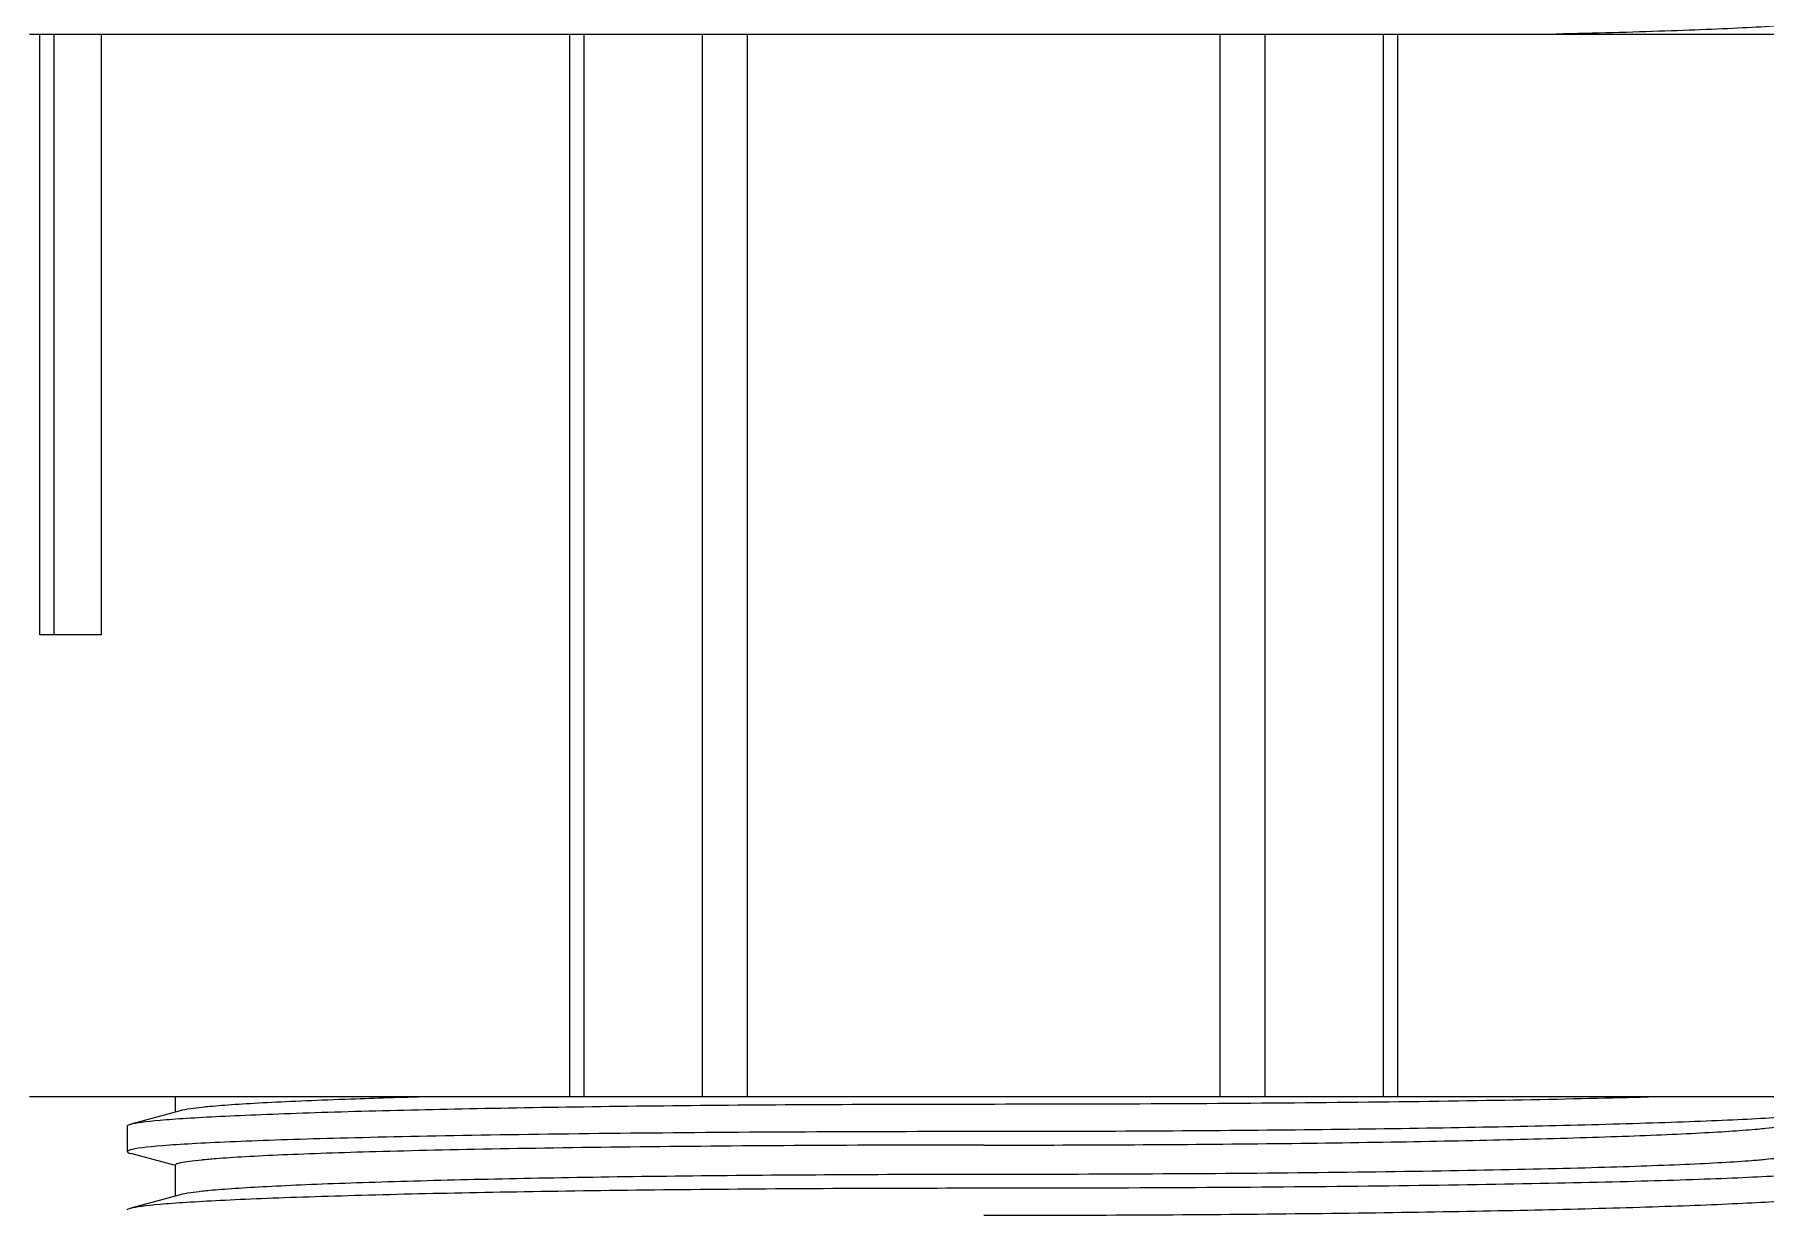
# Model space of a CAD drawing. Header units: inches. Extents: x -2661 to 42767, y -1222 to 9099.
# Drawn here: x 2296.992 to 2300.473, y 1502.441 to 1504.801 of the extents above; entities that cross this region are included whole.
import ezdxf

# ---------------------------------------------------------------- set-up
doc = ezdxf.new("R2010")
doc.units = ezdxf.units.IN
doc.header["$LTSCALE"] = 12
doc.header["$MEASUREMENT"] = 0
doc.layers.get('0').update_dxf_attribs({"linetype": 'CONTINUOUS'})
doc.layers.add('S-ARCH', color=1, linetype='CONTINUOUS')

# ---------------------------------------------------------------- blocks, each defined once
blk = doc.blocks.new('LCC4C4 LOWER FOOT')
at = {"color": 252, "extrusion": (0, 1, 6.12323e-17)}
for p, q in [((24076.2018, -128930.4351), (24075.2596, -128930.4351)), ((24075.3115, -128930.4346), (24075.3115, -128930.4351)), ((24076.2306, -128930.4351), (24076.2018, -128930.4351)), ((24076.4687, -128930.4351), (24076.2306, -128930.4351)), ((24076.5589, -128930.4351), (24076.4687, -128930.4351)), ((24077.5095, -128930.4351), (24076.5589, -128930.4351)), ((24077.5998, -128930.4351), (24077.5095, -128930.4351)), ((24077.8378, -128930.4351), (24077.5998, -128930.4351)), ((24077.8666, -128930.4351), (24077.8378, -128930.4351)), ((24078.8089, -128930.4351), (24077.8666, -128930.4351)), ((24075.418, -128932.5997), (24075.3188, -128932.6263)), ((24075.4087, -128932.6022), (24075.4087, -128932.5715)), ((24076.2306, -128932.5715), (24076.2018, -128932.5715)), ((24076.4687, -128932.5715), (24076.2306, -128932.5715)), ((24076.5589, -128932.5715), (24076.4687, -128932.5715)), ((24077.5095, -128932.5715), (24076.5589, -128932.5715)), ((24077.5998, -128932.5715), (24077.5095, -128932.5715)), ((24077.8378, -128932.5715), (24077.5998, -128932.5715)), ((24077.8666, -128932.5715), (24077.8378, -128932.5715)), ((24075.3115, -128932.6302), (24075.3115, -128932.6818)), ((24075.4087, -128932.7097), (24075.3188, -128932.6857)), ((24075.4087, -128932.7711), (24075.4087, -128932.7081)), ((24075.418, -128932.7686), (24075.3188, -128932.7952))]:
    blk.add_line(p, q, dxfattribs=at)
at = {"color": 252}
for points, knots in [([(24078.7569, -128930.4018), (24078.7569, -128930.4031), (24078.7544, -128930.4044), (24078.7401, -128930.4082), (24078.7207, -128930.4108), (24078.6605, -128930.4161), (24078.6198, -128930.4187), (24078.5191, -128930.4238), (24078.459, -128930.4262), (24078.3241, -128930.4307), (24078.2493, -128930.4327), (24078.1629, -128930.4347), (24078.1548, -128930.4349), (24078.1466, -128930.4351)], [3.078397, 3.078397, 3.078397, 3.078397, 3.262771, 3.262771, 3.633383, 3.633383, 4.003994, 4.003994, 4.374606, 4.374606, 4.745218, 4.745218, 4.783075, 4.783075, 4.783075, 4.783075]), ([(24075.3116, -128932.6302), (24075.3116, -128932.6289), (24075.314, -128932.6276), (24075.3283, -128932.6238), (24075.3478, -128932.6211), (24075.4079, -128932.6158), (24075.4487, -128932.6132), (24075.5494, -128932.6082), (24075.6095, -128932.6058), (24075.7444, -128932.6013), (24075.8191, -128932.5992), (24075.9718, -128932.5957), (24076.0545, -128932.5941), (24076.2327, -128932.5912), (24076.3281, -128932.59), (24076.5257, -128932.588), (24076.628, -128932.5872), (24076.8328, -128932.5863), (24076.9354, -128932.586), (24077.0342, -128932.586)], [3.078397, 3.078397, 3.078397, 3.078397, 3.262771, 3.262771, 3.633383, 3.633383, 4.003994, 4.003994, 4.374606, 4.374606, 4.745218, 4.745218, 5.096472, 5.096472, 5.447726, 5.447726, 5.79898, 5.79898, 6.150234, 6.150234, 6.150234, 6.150234]), ([(24075.4623, -128932.5927), (24075.4534, -128932.5937), (24075.4457, -128932.5947), (24075.43, -128932.597), (24075.423, -128932.5984), (24075.4181, -128932.5997)], [-3.3812609, -3.3812609, -3.3812609, -3.3812609, -3.2637632, -3.2637632, -3.1046606, -3.1046606, -3.1046606, -3.1046606]), ([(24075.9172, -128932.5715), (24075.8622, -128932.573), (24075.8098, -128932.5746), (24075.6976, -128932.5785), (24075.6407, -128932.5809), (24075.5452, -128932.586), (24075.5065, -128932.5886), (24075.4722, -128932.5917), (24075.4671, -128932.5922), (24075.4623, -128932.5927)], [-4.391227, -4.391227, -4.391227, -4.391227, -4.126129, -4.126129, -3.778115, -3.778115, -3.4301, -3.4301, -3.363983, -3.363983, -3.363983, -3.363983]), ([(24077.0342, -128932.586), (24077.1518, -128932.586), (24077.273, -128932.5858), (24077.5129, -128932.5846), (24077.6316, -128932.5837), (24077.8576, -128932.5814), (24077.9651, -128932.58), (24078.1618, -128932.5766), (24078.251, -128932.5747), (24078.3428, -128932.5723), (24078.3569, -128932.5719), (24078.3708, -128932.5715)], [-6.150234, -6.150234, -6.150234, -6.150234, -5.732679, -5.732679, -5.315124, -5.315124, -4.897569, -4.897569, -4.480014, -4.480014, -4.402978, -4.402978, -4.402978, -4.402978]), ([(24078.7569, -128932.5973), (24078.7569, -128932.5986), (24078.7544, -128932.5999), (24078.7401, -128932.6038), (24078.7207, -128932.6064), (24078.6605, -128932.6117), (24078.6198, -128932.6143), (24078.5191, -128932.6194), (24078.459, -128932.6218), (24078.3241, -128932.6262), (24078.2493, -128932.6283), (24078.0966, -128932.6318), (24078.0139, -128932.6334), (24077.8358, -128932.6363), (24077.7404, -128932.6375), (24077.5428, -128932.6395), (24077.4405, -128932.6403), (24077.2356, -128932.6413), (24077.1331, -128932.6415), (24077.0342, -128932.6415)], [3.078397, 3.078397, 3.078397, 3.078397, 3.262771, 3.262771, 3.633383, 3.633383, 4.003994, 4.003994, 4.374606, 4.374606, 4.745218, 4.745218, 5.096472, 5.096472, 5.447726, 5.447726, 5.79898, 5.79898, 6.150234, 6.150234, 6.150234, 6.150234]), ([(24077.0342, -128932.6687), (24077.1267, -128932.6687), (24077.2227, -128932.6684), (24077.4144, -128932.6674), (24077.5102, -128932.6667), (24077.6953, -128932.6647), (24077.7847, -128932.6635), (24077.9517, -128932.6606), (24078.0294, -128932.659), (24078.173, -128932.6555), (24078.2435, -128932.6535), (24078.3709, -128932.649), (24078.4277, -128932.6466), (24078.5233, -128932.6416), (24078.562, -128932.6389), (24078.5962, -128932.6358), (24078.6014, -128932.6353), (24078.6061, -128932.6348)], [5.788784, 5.788784, 5.788784, 5.788784, 6.117444, 6.117444, 6.446105, 6.446105, 6.774765, 6.774765, 7.103425, 7.103425, 7.451439, 7.451439, 7.799454, 7.799454, 8.147468, 8.147468, 8.213586, 8.213586, 8.213586, 8.213586]), ([(24077.0342, -128932.6415), (24076.9167, -128932.6415), (24076.7955, -128932.6418), (24076.5556, -128932.6429), (24076.4369, -128932.6438), (24076.2108, -128932.6461), (24076.1033, -128932.6476), (24075.9066, -128932.6509), (24075.8175, -128932.6528), (24075.666, -128932.6568), (24075.5979, -128932.659), (24075.4814, -128932.6637), (24075.4328, -128932.6663), (24075.3593, -128932.6716), (24075.3344, -128932.6744), (24075.309, -128932.6801), (24075.3085, -128932.6829), (24075.3188, -128932.6857)], [-6.150234, -6.150234, -6.150234, -6.150234, -5.732679, -5.732679, -5.315124, -5.315124, -4.897569, -4.897569, -4.480014, -4.480014, -4.081876, -4.081876, -3.683738, -3.683738, -3.2856, -3.2856, -2.887462, -2.887462, -2.887462, -2.887462]), ([(24077.0342, -128932.6687), (24076.923, -128932.6687), (24076.8084, -128932.6689), (24076.5816, -128932.6701), (24076.4694, -128932.671), (24076.2559, -128932.6733), (24076.1544, -128932.6747), (24075.9688, -128932.6781), (24075.8848, -128932.68), (24075.7423, -128932.684), (24075.6785, -128932.6862), (24075.5694, -128932.6909), (24075.5241, -128932.6935), (24075.4798, -128932.697), (24075.4705, -128932.6978), (24075.4623, -128932.6986)], [5.788784, 5.788784, 5.788784, 5.788784, 6.183754, 6.183754, 6.578723, 6.578723, 6.973692, 6.973692, 7.368662, 7.368662, 7.744214, 7.744214, 8.119766, 8.119766, 8.232231, 8.232231, 8.232231, 8.232231]), ([(24075.4087, -128932.7081), (24075.4087, -128932.7067), (24075.4121, -128932.7053), (24075.4278, -128932.7021), (24075.4423, -128932.7004), (24075.4623, -128932.6986)], [2.8988017, 2.8988017, 2.8988017, 2.8988017, 3.1090927, 3.1090927, 3.3730981, 3.3730981, 3.3730981, 3.3730981]), ([(24078.6061, -128932.6978), (24078.5979, -128932.6986), (24078.5887, -128932.6994), (24078.5443, -128932.7029), (24078.499, -128932.7055), (24078.3899, -128932.7102), (24078.3261, -128932.7124), (24078.1837, -128932.7164), (24078.0996, -128932.7183), (24077.9141, -128932.7217), (24077.8126, -128932.7231), (24077.599, -128932.7255), (24077.4868, -128932.7263), (24077.26, -128932.7275), (24077.1454, -128932.7278), (24077.0342, -128932.7278)], [3.345337, 3.345337, 3.345337, 3.345337, 3.457802, 3.457802, 3.833354, 3.833354, 4.208906, 4.208906, 4.603876, 4.603876, 4.998845, 4.998845, 5.393815, 5.393815, 5.788784, 5.788784, 5.788784, 5.788784]), ([(24078.6598, -128932.6883), (24078.6598, -128932.6907), (24078.65, -128932.6931), (24078.6228, -128932.6962), (24078.615, -128932.697), (24078.6061, -128932.6978)], [2.9009063, 2.9009063, 2.9009063, 2.9009063, 3.2635631, 3.2635631, 3.3810611, 3.3810611, 3.3810611, 3.3810611]), ([(24077.0342, -128932.7278), (24076.9417, -128932.7278), (24076.8458, -128932.728), (24076.654, -128932.729), (24076.5582, -128932.7297), (24076.3731, -128932.7317), (24076.2837, -128932.7329), (24076.1167, -128932.7358), (24076.0391, -128932.7374), (24075.8955, -128932.7409), (24075.8249, -128932.743), (24075.6976, -128932.7474), (24075.6407, -128932.7498), (24075.5452, -128932.7549), (24075.5065, -128932.7575), (24075.4722, -128932.7606), (24075.4671, -128932.7611), (24075.4623, -128932.7616)], [-5.788784, -5.788784, -5.788784, -5.788784, -5.460124, -5.460124, -5.131464, -5.131464, -4.802803, -4.802803, -4.474143, -4.474143, -4.126129, -4.126129, -3.778115, -3.778115, -3.4301, -3.4301, -3.363983, -3.363983, -3.363983, -3.363983]), ([(24077.0342, -128932.7549), (24077.1518, -128932.7549), (24077.273, -128932.7546), (24077.5129, -128932.7535), (24077.6316, -128932.7526), (24077.8576, -128932.7503), (24077.9651, -128932.7489), (24078.1618, -128932.7455), (24078.251, -128932.7436), (24078.4025, -128932.7396), (24078.4705, -128932.7375), (24078.5871, -128932.7327), (24078.6357, -128932.7301), (24078.7091, -128932.7248), (24078.734, -128932.722), (24078.7595, -128932.7163), (24078.7599, -128932.7135), (24078.7497, -128932.7108)], [-6.150234, -6.150234, -6.150234, -6.150234, -5.732679, -5.732679, -5.315124, -5.315124, -4.897569, -4.897569, -4.480014, -4.480014, -4.081876, -4.081876, -3.683738, -3.683738, -3.2856, -3.2856, -2.887462, -2.887462, -2.887462, -2.887462]), ([(24075.3116, -128932.7991), (24075.3116, -128932.7978), (24075.314, -128932.7965), (24075.3283, -128932.7926), (24075.3478, -128932.79), (24075.4079, -128932.7847), (24075.4487, -128932.7821), (24075.5494, -128932.7771), (24075.6095, -128932.7746), (24075.7444, -128932.7702), (24075.8191, -128932.7681), (24075.9718, -128932.7646), (24076.0545, -128932.763), (24076.2327, -128932.7601), (24076.3281, -128932.7589), (24076.5257, -128932.7569), (24076.628, -128932.7561), (24076.8328, -128932.7551), (24076.9354, -128932.7549), (24077.0342, -128932.7549)], [3.078397, 3.078397, 3.078397, 3.078397, 3.262771, 3.262771, 3.633383, 3.633383, 4.003994, 4.003994, 4.374606, 4.374606, 4.745218, 4.745218, 5.096472, 5.096472, 5.447726, 5.447726, 5.79898, 5.79898, 6.150234, 6.150234, 6.150234, 6.150234]), ([(24075.4623, -128932.7616), (24075.4534, -128932.7626), (24075.4457, -128932.7636), (24075.43, -128932.7659), (24075.423, -128932.7673), (24075.4181, -128932.7686)], [-3.3812609, -3.3812609, -3.3812609, -3.3812609, -3.2637632, -3.2637632, -3.1046606, -3.1046606, -3.1046606, -3.1046606]), ([(24078.7569, -128932.7662), (24078.7569, -128932.7675), (24078.7544, -128932.7688), (24078.7401, -128932.7727), (24078.7207, -128932.7753), (24078.6605, -128932.7806), (24078.6198, -128932.7832), (24078.5191, -128932.7882), (24078.459, -128932.7907), (24078.3241, -128932.7951), (24078.2493, -128932.7972), (24078.0966, -128932.8007), (24078.0139, -128932.8023), (24077.8358, -128932.8052), (24077.7404, -128932.8064), (24077.5428, -128932.8084), (24077.4405, -128932.8092), (24077.2356, -128932.8102), (24077.1331, -128932.8104), (24077.0342, -128932.8104)], [3.078397, 3.078397, 3.078397, 3.078397, 3.262771, 3.262771, 3.633383, 3.633383, 4.003994, 4.003994, 4.374606, 4.374606, 4.745218, 4.745218, 5.096472, 5.096472, 5.447726, 5.447726, 5.79898, 5.79898, 6.150234, 6.150234, 6.150234, 6.150234])]:
    blk.add_open_spline(points, degree=3, knots=knots, dxfattribs=at)
blk.add_open_spline([(24078.6061, -128932.6348), (24078.6272, -128932.6324), (24078.6419, -128932.6301), (24078.6504, -128932.6278)], degree=3, dxfattribs=at)
at = {"layer": 'S-ARCH', "extrusion": (0, 1, 6.12323e-17)}
for p, q in [((24075.1356, -128930.4351), (24075.1146, -128930.4351)), ((24075.1356, -128931.6426), (24075.1356, -128930.4351)), ((24075.1645, -128930.4351), (24075.1356, -128930.4351)), ((24075.2596, -128930.4351), (24075.1645, -128930.4351)), ((24075.1645, -128931.6426), (24075.1645, -128930.4351)), ((24075.2596, -128931.6426), (24075.2596, -128930.4351)), ((24076.2018, -128932.5715), (24076.2018, -128930.4351)), ((24076.2306, -128932.5715), (24076.2306, -128930.4351)), ((24076.4687, -128932.5715), (24076.4687, -128930.4351)), ((24076.5589, -128932.5715), (24076.5589, -128930.4351)), ((24077.5095, -128932.5715), (24077.5095, -128930.4351)), ((24077.5998, -128932.5715), (24077.5998, -128930.4351)), ((24077.8378, -128932.5715), (24077.8378, -128930.4351)), ((24077.8666, -128932.5715), (24077.8666, -128930.4351)), ((24075.1645, -128931.6426), (24075.1356, -128931.6426)), ((24075.2596, -128931.6426), (24075.1645, -128931.6426)), ((24076.2018, -128932.5715), (24075.1146, -128932.5715)), ((24078.9539, -128932.5715), (24077.8666, -128932.5715))]:
    blk.add_line(p, q, dxfattribs=at)

msp = doc.modelspace()

# ---------------------------------------------------------------- block references
at = {"layer": 'S-ARCH'}
msp.add_blockref('LCC4C4 LOWER FOOT', (-21778.13289, 130435.23656), dxfattribs=at)

doc.saveas('drawing.dxf')
